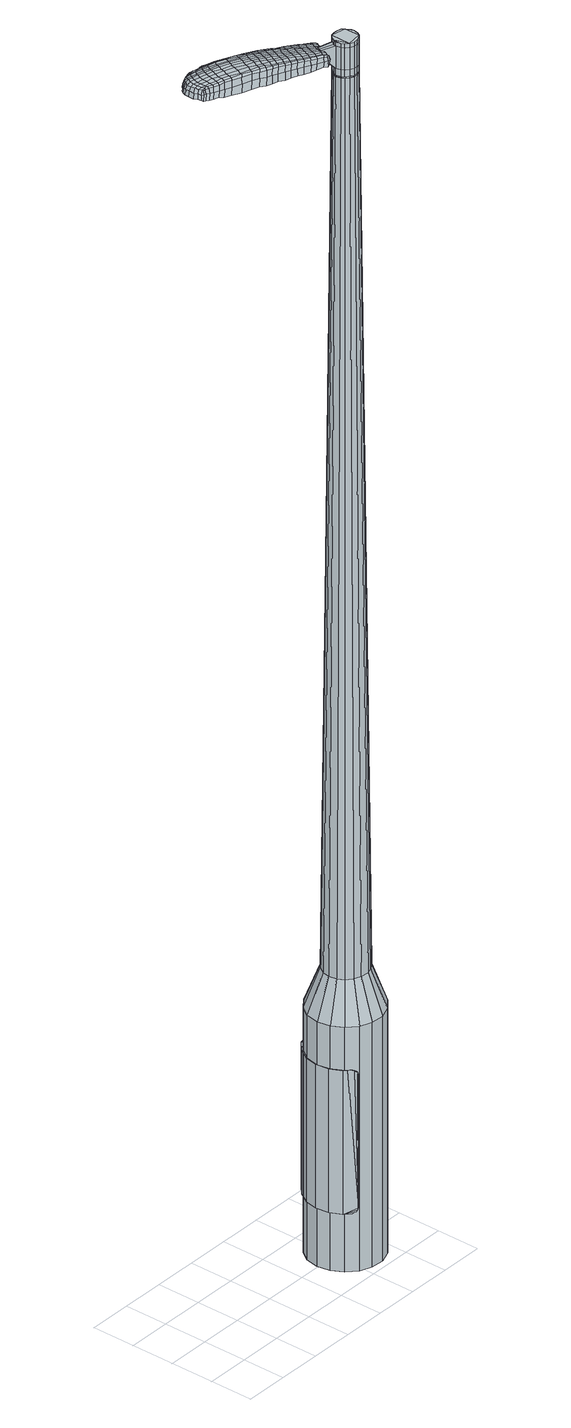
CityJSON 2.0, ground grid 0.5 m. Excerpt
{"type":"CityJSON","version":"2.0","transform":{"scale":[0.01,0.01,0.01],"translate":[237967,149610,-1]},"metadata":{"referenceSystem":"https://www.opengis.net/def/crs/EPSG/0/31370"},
"CityObjects":{
"object1":{"type":"GenericCityObject","attributes":{"cluster":990,"mean_distance_to_centroid":0.294,"new_centroid_x":237969.2,"new_centroid_y":149610.51,"mean_distance_to_camera":10.95,"H1":43.44,"H2":40.78,"Z_final":111.23,"cluster2":-1,"proj_x":237969.54,"proj_y":149609.64,"id_line":48020,"bearing_l":68.49,"distance":0.936,"orientation":"left","G_obj":158.49},"geometry":[{"type":"MultiSurface","lod":"2","boundaries":[[[0,1,2,3]],[[1,4,5,2]],[[4,6,7,5]],[[6,8,9,7]],[[8,10,11,9]],[[10,12,13,11]],[[12,14,15,13]],[[14,16,17,15]],[[16,18,19,17]],[[18,20,21,19]],[[20,22,23,21]],[[22,24,25,23]],[[24,26,27,25]],[[26,28,29,27]],[[28,30,31,29]],[[30,32,33,31]],[[32,34,35,33]],[[34,0,3,35]],[[36,37,38,39]],[[38,40,41,42]],[[41,43,42]],[[42,44,45,46]],[[45,47,46]],[[46,48,49,50]],[[49,51,50]],[[42,46,50,38]],[[50,52,39,38]],[[53,36,39]],[[2,5,7,35]],[[7,9,11,15]],[[11,13,15]],[[15,17,19,23]],[[19,21,23]],[[23,25,27,31]],[[27,29,31]],[[15,23,31,7]],[[31,33,35,7]],[[3,2,35]],[[1,0,54,55]],[[0,34,56,54]],[[34,32,57,56]],[[32,30,58,57]],[[30,28,59,58]],[[28,26,60,59]],[[26,24,61,60]],[[24,22,62,61]],[[22,20,63,62]],[[20,18,64,63]],[[18,16,65,64]],[[16,14,66,65]],[[14,12,67,66]],[[12,10,68,67]],[[10,8,69,68]],[[8,6,70,69]],[[6,4,71,70]],[[4,1,55,71]],[[55,54,72,73]],[[54,56,74,72]],[[56,57,75,74]],[[57,58,76,75]],[[58,59,77,76]],[[59,60,78,77]],[[60,61,79,78]],[[61,62,80,79]],[[62,63,81,80]],[[63,64,82,81]],[[64,65,83,82]],[[65,66,84,83]],[[66,67,85,84]],[[67,68,86,85]],[[68,69,87,86]],[[69,70,88,87]],[[70,71,89,88]],[[71,55,73,89]],[[90,91,92,73]],[[93,94,91,90]],[[95,96,94,93]],[[97,98,96,95]],[[77,99,98,97]],[[100,101,99,77]],[[79,102,101,100]],[[103,104,102,79]],[[105,106,104,103]],[[82,107,106,105]],[[83,108,107,82]],[[109,110,108,83]],[[111,112,110,109]],[[113,114,112,111]],[[87,115,114,113]],[[88,116,115,87]],[[117,118,116,88]],[[73,92,118,117]],[[119,120,121,122]],[[123,119,122,124]],[[125,123,124,126]],[[127,125,126,128]],[[129,127,128,130]],[[131,129,130,132]],[[133,131,132,134]],[[135,133,134,136]],[[137,135,136,138]],[[139,137,138,140]],[[141,139,140,142]],[[143,141,142,144]],[[145,143,144,146]],[[147,145,146,148]],[[149,147,148,150]],[[151,149,150,152]],[[72,90,73]],[[72,74,93,90]],[[74,75,95,93]],[[75,76,97,95]],[[76,77,97]],[[78,100,77]],[[78,79,100]],[[80,103,79]],[[80,81,105,103]],[[81,82,105]],[[84,109,83]],[[84,85,111,109]],[[85,86,113,111]],[[86,87,113]],[[89,117,88]],[[89,73,117]],[[153,92,91]],[[154,118,92]],[[154,116,118]],[[155,114,115]],[[155,156,112,114]],[[156,157,110,112]],[[157,108,110]],[[158,106,107]],[[158,159,104,106]],[[159,102,104]],[[160,101,102]],[[160,99,101]],[[161,98,99]],[[161,162,96,98]],[[162,163,94,96]],[[163,153,91,94]],[[39,52,151,164]],[[92,153,165,152]],[[53,39,164,120]],[[153,163,121,165]],[[36,53,120,119]],[[163,162,122,121]],[[37,36,119,123]],[[162,161,124,122]],[[38,37,123,125]],[[161,99,126,124]],[[40,38,125,127]],[[99,160,128,126]],[[41,40,127,129]],[[160,102,130,128]],[[43,41,129,131]],[[102,159,132,130]],[[42,43,131,133]],[[159,158,134,132]],[[44,42,133,135]],[[158,107,136,134]],[[45,44,135,137]],[[107,108,138,136]],[[47,45,137,139]],[[108,157,140,138]],[[46,47,139,141]],[[157,156,142,140]],[[48,46,141,143]],[[156,155,144,142]],[[49,48,143,145]],[[155,115,146,144]],[[51,49,145,147]],[[115,116,148,146]],[[50,51,147,149]],[[116,154,150,148]],[[52,50,149,151]],[[154,92,152,150]],[[151,152,166,167]],[[152,165,168,166]],[[165,121,169,168]],[[121,120,170,169]],[[120,164,171,170]],[[164,151,167,171]],[[172,173,174,175]],[[176,172,175,177]],[[172,176,178,179]],[[173,172,179,180]],[[181,182,183,184]],[[185,181,184,186]],[[181,185,187,188]],[[182,181,188,189]],[[190,191,192,193]],[[194,190,193,195]],[[190,194,196,197]],[[191,190,197,198]],[[199,200,201,202]],[[203,199,202,204]],[[199,203,205,206]],[[200,199,206,207]],[[208,209,210,211]],[[212,208,211,213]],[[208,212,214,215]],[[209,208,215,216]],[[217,218,219,220]],[[221,217,220,222]],[[217,221,223,224]],[[218,217,224,225]],[[226,227,228,229]],[[218,226,229,219]],[[226,218,225,230]],[[227,226,230,231]],[[232,233,234,235]],[[227,232,235,228]],[[232,227,231,236]],[[233,232,236,237]],[[238,176,177,239]],[[233,238,239,234]],[[238,233,237,240]],[[176,238,240,178]],[[241,242,243,244]],[[245,241,244,246]],[[241,245,247,248]],[[242,241,248,249]],[[250,251,252,253]],[[242,250,253,243]],[[250,242,249,254]],[[251,250,254,255]],[[256,257,258,259]],[[251,256,259,252]],[[256,251,255,260]],[[257,256,260,261]],[[262,263,264,265]],[[257,262,265,258]],[[262,257,261,266]],[[263,262,266,267]],[[268,173,180,269]],[[263,268,269,264]],[[268,263,267,270]],[[173,268,270,174]],[[271,272,273,274]],[[275,271,274,276]],[[271,275,277,278]],[[272,271,278,279]],[[280,281,282,283]],[[272,280,283,273]],[[280,272,279,284]],[[281,280,284,285]],[[286,287,288,289]],[[281,286,289,282]],[[286,281,285,290]],[[287,286,290,291]],[[292,185,186,293]],[[287,292,293,288]],[[292,287,291,294]],[[185,292,294,187]],[[295,296,297,298]],[[299,295,298,300]],[[295,299,301,302]],[[296,295,302,303]],[[304,305,306,307]],[[296,304,307,297]],[[304,296,303,308]],[[305,304,308,309]],[[310,311,312,313]],[[305,310,313,306]],[[310,305,309,314]],[[311,310,314,315]],[[316,317,318,319]],[[311,316,319,312]],[[316,311,315,320]],[[317,316,320,321]],[[322,182,189,323]],[[317,322,323,318]],[[322,317,321,324]],[[182,322,324,183]],[[325,211,210,326]],[[327,325,326,328]],[[325,327,329,330]],[[211,325,330,213]],[[331,327,328,332]],[[333,331,332,334]],[[331,333,335,336]],[[327,331,336,329]],[[337,333,334,338]],[[339,337,338,340]],[[337,339,341,342]],[[333,337,342,335]],[[343,339,340,344]],[[345,343,344,346]],[[343,345,347,348]],[[339,343,348,341]],[[349,345,346,350]],[[200,349,350,201]],[[349,200,207,351]],[[345,349,351,347]],[[352,353,198,197]],[[354,352,197,196]],[[352,354,355,356]],[[353,352,356,357]],[[358,359,357,356]],[[360,358,356,355]],[[358,360,361,362]],[[359,358,362,363]],[[364,365,363,362]],[[366,364,362,361]],[[364,366,367,368]],[[365,364,368,369]],[[370,371,369,368]],[[372,370,368,367]],[[370,372,205,203]],[[371,370,203,204]],[[373,374,375,376]],[[275,373,376,277]],[[373,275,276,377]],[[374,373,377,378]],[[379,194,195,380]],[[374,379,380,375]],[[379,374,378,381]],[[194,379,381,196]],[[382,383,384,385]],[[221,382,385,223]],[[382,221,222,386]],[[383,382,386,387]],[[388,389,390,391]],[[383,388,391,384]],[[388,383,387,392]],[[389,388,392,393]],[[394,191,198,395]],[[389,394,395,390]],[[394,389,393,396]],[[191,394,396,192]],[[397,398,399,400]],[[179,397,400,180]],[[397,179,178,401]],[[398,397,401,402]],[[403,404,405,406]],[[398,403,406,399]],[[403,398,402,407]],[[404,403,407,408]],[[409,202,201,410]],[[404,409,410,405]],[[409,404,408,411]],[[202,409,411,204]],[[412,413,414,415]],[[184,412,415,186]],[[412,184,183,416]],[[413,412,416,417]],[[418,206,205,419]],[[413,418,419,414]],[[418,413,417,420]],[[206,418,420,207]],[[421,422,423,424]],[[299,421,424,301]],[[421,299,300,425]],[[422,421,425,426]],[[427,212,213,428]],[[422,427,428,423]],[[427,422,426,429]],[[212,427,429,214]],[[430,431,432,433]],[[245,430,433,247]],[[430,245,246,434]],[[431,430,434,435]],[[436,437,438,439]],[[431,436,439,432]],[[436,431,435,440]],[[437,436,440,441]],[[442,209,216,443]],[[437,442,443,438]],[[442,437,441,444]],[[209,442,444,210]],[[445,446,435,434]],[[244,445,434,246]],[[445,244,243,447]],[[446,445,447,448]],[[449,450,441,440]],[[446,449,440,435]],[[449,446,448,451]],[[450,449,451,452]],[[453,326,210,444]],[[450,453,444,441]],[[453,450,452,454]],[[326,453,454,328]],[[455,456,457,458]],[[302,455,458,303]],[[455,302,301,424]],[[456,455,424,423]],[[459,330,329,460]],[[456,459,460,457]],[[459,456,423,428]],[[330,459,428,213]],[[461,462,448,447]],[[253,461,447,243]],[[461,253,252,463]],[[462,461,463,464]],[[465,466,452,451]],[[462,465,451,448]],[[465,462,464,467]],[[466,465,467,468]],[[469,332,328,454]],[[466,469,454,452]],[[469,466,468,470]],[[332,469,470,334]],[[471,472,473,474]],[[308,471,474,309]],[[471,308,303,458]],[[472,471,458,457]],[[475,336,335,476]],[[472,475,476,473]],[[475,472,457,460]],[[336,475,460,329]],[[477,478,464,463]],[[259,477,463,252]],[[477,259,258,479]],[[478,477,479,480]],[[481,482,468,467]],[[478,481,467,464]],[[481,478,480,483]],[[482,481,483,484]],[[485,338,334,470]],[[482,485,470,468]],[[485,482,484,486]],[[338,485,486,340]],[[487,488,489,490]],[[314,487,490,315]],[[487,314,309,474]],[[488,487,474,473]],[[491,342,341,492]],[[488,491,492,489]],[[491,488,473,476]],[[342,491,476,335]],[[493,494,480,479]],[[265,493,479,258]],[[493,265,264,495]],[[494,493,495,496]],[[497,498,484,483]],[[494,497,483,480]],[[497,494,496,499]],[[498,497,499,500]],[[501,344,340,486]],[[498,501,486,484]],[[501,498,500,502]],[[344,501,502,346]],[[503,504,505,506]],[[320,503,506,321]],[[503,320,315,490]],[[504,503,490,489]],[[507,348,347,508]],[[504,507,508,505]],[[507,504,489,492]],[[348,507,492,341]],[[509,510,496,495]],[[269,509,495,264]],[[509,269,180,400]],[[510,509,400,399]],[[511,512,500,499]],[[510,511,499,496]],[[511,510,399,406]],[[512,511,406,405]],[[513,350,346,502]],[[512,513,502,500]],[[513,512,405,410]],[[350,513,410,201]],[[514,515,417,416]],[[324,514,416,183]],[[514,324,321,506]],[[515,514,506,505]],[[516,351,207,420]],[[515,516,420,417]],[[516,515,505,508]],[[351,516,508,347]],[[517,518,378,377]],[[274,517,377,276]],[[517,274,273,519]],[[518,517,519,520]],[[521,354,196,381]],[[518,521,381,378]],[[521,518,520,522]],[[354,521,522,355]],[[523,524,525,526]],[[224,523,526,225]],[[523,224,223,385]],[[524,523,385,384]],[[527,528,529,530]],[[524,527,530,525]],[[527,524,384,391]],[[528,527,391,390]],[[531,353,357,532]],[[528,531,532,529]],[[531,528,390,395]],[[353,531,395,198]],[[533,534,520,519]],[[283,533,519,273]],[[533,283,282,535]],[[534,533,535,536]],[[537,360,355,522]],[[534,537,522,520]],[[537,534,536,538]],[[360,537,538,361]],[[539,540,541,542]],[[230,539,542,231]],[[539,230,225,526]],[[540,539,526,525]],[[543,544,545,546]],[[540,543,546,541]],[[543,540,525,530]],[[544,543,530,529]],[[547,359,363,548]],[[544,547,548,545]],[[547,544,529,532]],[[359,547,532,357]],[[549,550,536,535]],[[289,549,535,282]],[[549,289,288,551]],[[550,549,551,552]],[[553,366,361,538]],[[550,553,538,536]],[[553,550,552,554]],[[366,553,554,367]],[[555,556,557,558]],[[236,555,558,237]],[[555,236,231,542]],[[556,555,542,541]],[[559,560,561,562]],[[556,559,562,557]],[[559,556,541,546]],[[560,559,546,545]],[[563,365,369,564]],[[560,563,564,561]],[[563,560,545,548]],[[365,563,548,363]],[[565,566,552,551]],[[293,565,551,288]],[[565,293,186,415]],[[566,565,415,414]],[[567,372,367,554]],[[566,567,554,552]],[[567,566,414,419]],[[372,567,419,205]],[[568,569,402,401]],[[240,568,401,178]],[[568,240,237,558]],[[569,568,558,557]],[[570,571,408,407]],[[569,570,407,402]],[[570,569,557,562]],[[571,570,562,561]],[[572,371,204,411]],[[571,572,411,408]],[[572,571,561,564]],[[371,572,564,369]],[[573,574,575,576]],[[576,575,577,578]],[[579,577,575,580]],[[580,575,574,581]],[[582,583,584,585]],[[585,584,586,587]],[[588,586,584,589]],[[589,584,583,590]],[[591,592,593,594]],[[594,593,595,596]],[[597,595,593,598]],[[598,593,592,599]],[[600,601,602,603]],[[603,602,604,605]],[[606,604,602,607]],[[607,602,601,608]],[[609,610,611,612]],[[612,611,613,614]],[[615,613,611,616]],[[616,611,610,617]],[[618,619,620,621]],[[621,620,622,623]],[[624,622,620,625]],[[625,620,619,626]],[[627,628,629,630]],[[630,629,619,618]],[[626,619,629,631]],[[631,629,628,632]],[[633,634,635,636]],[[636,635,628,627]],[[632,628,635,637]],[[637,635,634,638]],[[578,577,639,640]],[[640,639,634,633]],[[638,634,639,641]],[[641,639,577,579]],[[642,643,644,645]],[[645,644,646,647]],[[648,646,644,649]],[[649,644,643,650]],[[651,652,653,654]],[[654,653,643,642]],[[650,643,653,655]],[[655,653,652,656]],[[657,658,659,660]],[[660,659,652,651]],[[656,652,659,661]],[[661,659,658,662]],[[663,664,665,666]],[[666,665,658,657]],[[662,658,665,667]],[[667,665,664,668]],[[581,574,669,670]],[[670,669,664,663]],[[668,664,669,671]],[[671,669,574,573]],[[672,673,674,675]],[[675,674,676,677]],[[678,676,674,679]],[[679,674,673,680]],[[681,682,683,684]],[[684,683,673,672]],[[680,673,683,685]],[[685,683,682,686]],[[687,688,689,690]],[[690,689,682,681]],[[686,682,689,691]],[[691,689,688,692]],[[587,586,693,694]],[[694,693,688,687]],[[692,688,693,695]],[[695,693,586,588]],[[696,697,698,699]],[[699,698,700,701]],[[702,700,698,703]],[[703,698,697,704]],[[705,706,707,708]],[[708,707,697,696]],[[704,697,707,709]],[[709,707,706,710]],[[711,712,713,714]],[[714,713,706,705]],[[710,706,713,715]],[[715,713,712,716]],[[717,718,719,720]],[[720,719,712,711]],[[716,712,719,721]],[[721,719,718,722]],[[590,583,723,724]],[[724,723,718,717]],[[722,718,723,725]],[[725,723,583,582]],[[609,612,726,727]],[[727,726,728,729]],[[730,728,726,731]],[[731,726,612,614]],[[729,728,732,733]],[[733,732,734,735]],[[736,734,732,737]],[[737,732,728,730]],[[735,734,738,739]],[[739,738,740,741]],[[742,740,738,743]],[[743,738,734,736]],[[741,740,744,745]],[[745,744,746,747]],[[748,746,744,749]],[[749,744,740,742]],[[747,746,750,751]],[[751,750,601,600]],[[608,601,750,752]],[[752,750,746,748]],[[599,753,754,598]],[[598,754,755,597]],[[756,755,754,757]],[[757,754,753,758]],[[758,759,760,757]],[[757,760,761,756]],[[762,761,760,763]],[[763,760,759,764]],[[764,765,766,763]],[[763,766,767,762]],[[768,767,766,769]],[[769,766,765,770]],[[770,771,772,769]],[[769,772,773,768]],[[606,773,772,604]],[[604,772,771,605]],[[774,775,776,777]],[[777,776,676,678]],[[677,676,776,778]],[[778,776,775,779]],[[596,595,780,781]],[[781,780,775,774]],[[779,775,780,782]],[[782,780,595,597]],[[783,784,785,786]],[[786,785,622,624]],[[623,622,785,787]],[[787,785,784,788]],[[789,790,791,792]],[[792,791,784,783]],[[788,784,791,793]],[[793,791,790,794]],[[599,592,795,796]],[[796,795,790,789]],[[794,790,795,797]],[[797,795,592,591]],[[798,799,800,801]],[[801,800,580,581]],[[579,580,800,802]],[[802,800,799,803]],[[804,805,806,807]],[[807,806,799,798]],[[803,799,806,808]],[[808,806,805,809]],[[600,603,810,811]],[[811,810,805,804]],[[809,805,810,812]],[[812,810,603,605]],[[813,814,815,816]],[[816,815,585,587]],[[582,585,815,817]],[[817,815,814,818]],[[606,607,819,820]],[[820,819,814,813]],[[818,814,819,821]],[[821,819,607,608]],[[822,823,824,825]],[[825,824,700,702]],[[701,700,824,826]],[[826,824,823,827]],[[614,613,828,829]],[[829,828,823,822]],[[827,823,828,830]],[[830,828,613,615]],[[831,832,646,833]],[[833,646,648]],[[647,646,834]],[[834,646,832,835]],[[836,837,838,839]],[[839,838,832,831]],[[835,832,838,840]],[[840,838,837,841]],[[617,610,842,843]],[[843,842,837,836]],[[841,837,842,844]],[[844,842,610,609]],[[835,845,834]],[[834,845,645,647]],[[642,645,845,846]],[[846,845,847]],[[841,848,849,840]],[[840,849,845,835]],[[847,845,849,850]],[[850,849,848,851]],[[609,727,852,844]],[[844,852,848,841]],[[851,848,852,853]],[[853,852,727,729]],[[854,855,856,857]],[[857,856,703,704]],[[702,703,856,825]],[[825,856,855,822]],[[730,731,858,859]],[[859,858,855,854]],[[822,855,858,829]],[[829,858,731,614]],[[847,860,861,846]],[[846,861,654,642]],[[651,654,861,862]],[[862,861,860,863]],[[851,864,865,850]],[[850,865,860,847]],[[863,860,865,866]],[[866,865,864,867]],[[729,733,868,853]],[[853,868,864,851]],[[867,864,868,869]],[[869,868,733,735]],[[870,871,872,873]],[[873,872,709,710]],[[704,709,872,857]],[[857,872,871,854]],[[736,737,874,875]],[[875,874,871,870]],[[854,871,874,859]],[[859,874,737,730]],[[863,876,877,862]],[[862,877,660,651]],[[657,660,877,878]],[[878,877,876,879]],[[867,880,881,866]],[[866,881,876,863]],[[879,876,881,882]],[[882,881,880,883]],[[735,739,884,869]],[[869,884,880,867]],[[883,880,884,885]],[[885,884,739,741]],[[886,887,888,889]],[[889,888,715,716]],[[710,715,888,873]],[[873,888,887,870]],[[742,743,890,891]],[[891,890,887,886]],[[870,887,890,875]],[[875,890,743,736]],[[879,892,893,878]],[[878,893,666,657]],[[663,666,893,894]],[[894,893,892,895]],[[883,896,897,882]],[[882,897,892,879]],[[895,892,897,898]],[[898,897,896,899]],[[741,745,900,885]],[[885,900,896,883]],[[899,896,900,901]],[[901,900,745,747]],[[902,903,904,905]],[[905,904,721,722]],[[716,721,904,889]],[[889,904,903,886]],[[748,749,906,907]],[[907,906,903,902]],[[886,903,906,891]],[[891,906,749,742]],[[895,908,909,894]],[[894,909,670,663]],[[581,670,909,801]],[[801,909,908,798]],[[899,910,911,898]],[[898,911,908,895]],[[798,908,911,807]],[[807,911,910,804]],[[747,751,912,901]],[[901,912,910,899]],[[804,910,912,811]],[[811,912,751,600]],[[818,913,914,817]],[[817,914,725,582]],[[722,725,914,905]],[[905,914,913,902]],[[608,752,915,821]],[[821,915,913,818]],[[902,913,915,907]],[[907,915,752,748]],[[779,916,917,778]],[[778,917,675,677]],[[672,675,917,918]],[[918,917,916,919]],[[597,755,920,782]],[[782,920,916,779]],[[919,916,920,921]],[[921,920,755,756]],[[922,923,924,925]],[[925,924,625,626]],[[624,625,924,786]],[[786,924,923,783]],[[926,927,928,929]],[[929,928,923,922]],[[783,923,928,792]],[[792,928,927,789]],[[758,753,930,931]],[[931,930,927,926]],[[789,927,930,796]],[[796,930,753,599]],[[919,932,933,918]],[[918,933,684,672]],[[681,684,933,934]],[[934,933,932,935]],[[756,761,936,921]],[[921,936,932,919]],[[935,932,936,937]],[[937,936,761,762]],[[938,939,940,941]],[[941,940,631,632]],[[626,631,940,925]],[[925,940,939,922]],[[942,943,944,945]],[[945,944,939,938]],[[922,939,944,929]],[[929,944,943,926]],[[764,759,946,947]],[[947,946,943,942]],[[926,943,946,931]],[[931,946,759,758]],[[935,948,949,934]],[[934,949,690,681]],[[687,690,949,950]],[[950,949,948,951]],[[762,767,952,937]],[[937,952,948,935]],[[951,948,952,953]],[[953,952,767,768]],[[954,955,956,957]],[[957,956,637,638]],[[632,637,956,941]],[[941,956,955,938]],[[958,959,960,961]],[[961,960,955,954]],[[938,955,960,945]],[[945,960,959,942]],[[770,765,962,963]],[[963,962,959,958]],[[942,959,962,947]],[[947,962,765,764]],[[951,964,965,950]],[[950,965,694,687]],[[587,694,965,816]],[[816,965,964,813]],[[768,773,966,953]],[[953,966,964,951]],[[813,964,966,820]],[[820,966,773,606]],[[803,967,968,802]],[[802,968,641,579]],[[638,641,968,957]],[[957,968,967,954]],[[809,969,970,808]],[[808,970,967,803]],[[954,967,970,961]],[[961,970,969,958]],[[605,771,971,812]],[[812,971,969,809]],[[958,969,971,963]],[[963,971,771,770]],[[573,576,175,174]],[[576,578,177,175]],[[588,589,188,187]],[[589,590,189,188]],[[591,594,193,192]],[[594,596,195,193]],[[615,616,215,214]],[[616,617,216,215]],[[618,621,220,219]],[[621,623,222,220]],[[627,630,229,228]],[[630,618,219,229]],[[633,636,235,234]],[[636,627,228,235]],[[578,640,239,177]],[[640,633,234,239]],[[648,649,248,247]],[[649,650,249,248]],[[650,655,254,249]],[[655,656,255,254]],[[656,661,260,255]],[[661,662,261,260]],[[662,667,266,261]],[[667,668,267,266]],[[668,671,270,267]],[[671,573,174,270]],[[678,679,278,277]],[[679,680,279,278]],[[680,685,284,279]],[[685,686,285,284]],[[686,691,290,285]],[[691,692,291,290]],[[692,695,294,291]],[[695,588,187,294]],[[696,699,298,297]],[[699,701,300,298]],[[705,708,307,306]],[[708,696,297,307]],[[711,714,313,312]],[[714,705,306,313]],[[717,720,319,318]],[[720,711,312,319]],[[590,724,323,189]],[[724,717,318,323]],[[774,777,376,375]],[[777,678,277,376]],[[596,781,380,195]],[[781,774,375,380]],[[623,787,386,222]],[[787,788,387,386]],[[788,793,392,387]],[[793,794,393,392]],[[794,797,396,393]],[[797,591,192,396]],[[701,826,425,300]],[[826,827,426,425]],[[827,830,429,426]],[[830,615,214,429]],[[831,833,433,432]],[[833,648,247,433]],[[836,839,439,438]],[[839,831,432,439]],[[617,843,443,216]],[[843,836,438,443]],[[972,973,974,975]],[[976,977,975,974]],[[978,979,980,981]],[[982,983,984,985]],[[973,986,987,974]],[[988,976,974,987]],[[989,978,981,990]],[[991,992,983,982]],[[986,993,994,987]],[[994,995,988,987]],[[996,989,990,997]],[[998,992,991,999]],[[993,1000,1001,994]],[[1001,1002,995,994]],[[1003,996,997,1004]],[[1005,998,999,1006]],[[1007,1008,1009,1010]],[[1011,1012,1008,1007]],[[1011,1013,1014,1012]],[[1013,1015,1016,1014]],[[1017,1018,1019,1020]],[[1021,1022,1018,1017]],[[1023,1024,1022,1021]],[[1025,1026,1024,1023]],[[1020,1009,1008,1017]],[[1017,1008,1012,1021]],[[1012,1014,1023,1021]],[[1014,1016,1025,1023]],[[981,980,977,976]],[[990,981,976,988]],[[995,997,990,988]],[[1002,1004,997,995]],[[982,985,979,978]],[[991,982,978,989]],[[999,991,989,996]],[[1006,999,996,1003]],[[983,1007,1010,984]],[[992,1011,1007,983]],[[1013,1011,992,998]],[[1015,1013,998,1005]],[[1027,1028,1029,1030]],[[1029,1031,1032,1033]],[[1029,1033,1034,1035]],[[1029,1035,1030]],[[1036,1027,1030,1037]],[[1038,1037,1030,1039]],[[1040,1039,1030]],[[1041,1029,1028,1042]],[[1043,1041,1042,1044]],[[1045,1043,1044,1046]],[[1047,1045,1046,1048]],[[1049,1047,1048,1050]],[[1050,1051,1052,1053]],[[1050,1053,1054,1055]],[[1050,1055,1056,1057]],[[1056,1058,1059,1060]],[[1056,1060,1061,1062]],[[1056,1062,1057]],[[1050,1057,1049]],[[1063,1064,1028,1027]],[[1065,1066,1031,1029]],[[1067,1068,1040,1030]],[[1064,1069,1042,1028]],[[1070,1065,1029,1041]],[[1069,1071,1044,1042]],[[1072,1070,1041,1043]],[[1071,1073,1046,1044]],[[1074,1072,1043,1045]],[[1073,1075,1048,1046]],[[1076,1074,1045,1047]],[[1075,1077,1050,1048]],[[1078,1076,1047,1049]],[[1077,1079,1051,1050]],[[1080,1081,1058,1056]],[[1082,1078,1049,1057]],[[1052,1051,1079,1083]],[[1053,1052,1083,1084]],[[1054,1053,1084,1085]],[[1055,1054,1085,1086]],[[1056,1055,1086,1080]],[[1087,1063,1027,1036]],[[1088,1087,1036,1037]],[[1089,1088,1037,1038]],[[1090,1089,1038,1039]],[[1068,1090,1039,1040]],[[1032,1031,1066,1091]],[[1059,1058,1081,1092]],[[1033,1032,1091,1093]],[[1034,1033,1093,1094]],[[1035,1034,1094,1095]],[[1030,1035,1095,1067]],[[1060,1059,1092,1096]],[[1061,1060,1096,1097]],[[1062,1061,1097,1098]],[[1057,1062,1098,1082]]]}]}
},
"vertices":[
[178,66,384],[186,78,384],[186,78,96],[178,66,96],[198,87,384],[198,87,96],[212,92,384],[212,92,96],[226,92,384],[226,92,96],[240,86,384],[240,86,96],[251,77,384],[251,77,96],[258,64,384],[258,64,96],[260,49,384],[260,49,96],[257,35,384],[257,35,96],[249,22,384],[249,22,96],[238,13,384],[238,13,96],[224,8,384],[224,8,96],[209,9,384],[209,9,96],[196,14,384],[196,14,96],[185,24,384],[185,24,96],[178,37,384],[178,37,96],[175,51,384],[175,51,96],[205,46,1524],[207,42,1524],[211,39,1524],[205,55,1524],[215,37,1524],[220,37,1524],[228,41,1524],[224,38,1524],[230,45,1524],[231,50,1524],[228,59,1524],[231,54,1524],[225,62,1524],[220,63,1524],[211,62,1524],[216,63,1524],[208,59,1524],[204,51,1524],[194,59,429],[199,67,429],[193,51,429],[194,42,429],[198,35,429],[205,29,429],[213,26,429],[222,25,429],[230,28,429],[237,33,429],[241,41,429],[243,50,429],[242,58,429],[237,66,429],[231,72,429],[223,75,429],[214,75,429],[206,72,429],[205,55,1483],[208,59,1483],[204,51,1483],[205,46,1483],[207,42,1483],[211,39,1483],[215,37,1483],[220,37,1483],[224,38,1483],[228,41,1483],[230,45,1483],[231,50,1483],[231,54,1483],[228,59,1483],[225,62,1483],[220,63,1483],[216,63,1483],[211,62,1483],[206,55,1483],[206,55,1485],[208,59,1485],[205,51,1483],[205,51,1485],[206,46,1483],[206,46,1485],[208,42,1483],[208,42,1485],[211,39,1485],[215,38,1483],[215,38,1485],[220,37,1485],[224,39,1483],[224,39,1485],[227,42,1483],[227,42,1485],[230,45,1485],[231,50,1485],[230,54,1483],[230,54,1485],[228,58,1483],[228,58,1485],[225,61,1483],[225,61,1485],[220,63,1485],[216,63,1485],[212,61,1483],[212,61,1485],[205,46,1519],[204,51,1519],[204,51,1493],[205,46,1493],[207,42,1519],[207,42,1493],[211,39,1519],[211,39,1493],[215,37,1519],[215,37,1493],[220,37,1519],[220,37,1493],[224,38,1519],[224,38,1493],[228,41,1519],[228,41,1493],[230,45,1519],[230,45,1493],[231,50,1519],[231,50,1493],[231,54,1519],[231,54,1493],[228,59,1519],[228,59,1493],[225,62,1519],[225,62,1493],[220,63,1519],[220,63,1493],[216,63,1519],[216,63,1493],[211,62,1519],[211,62,1493],[208,59,1519],[208,59,1493],[205,55,1485],[211,62,1485],[225,62,1485],[228,59,1485],[231,54,1485],[228,41,1485],[224,38,1485],[215,37,1485],[207,42,1485],[205,46,1485],[204,51,1485],[205,55,1519],[205,55,1493],[189,65,1513],[189,65,1518],[188,62,1513],[187,59,1513],[187,59,1518],[188,62,1518],[126,107,1519],[133,104,1518],[132,106,1509],[125,109,1510],[118,111,1519],[118,113,1510],[119,109,1526],[126,106,1525],[133,103,1525],[112,72,1519],[119,69,1518],[120,70,1525],[113,73,1525],[104,75,1519],[105,76,1526],[102,74,1510],[110,71,1510],[117,68,1509],[50,115,1519],[51,118,1519],[51,119,1513],[49,115,1513],[50,111,1519],[49,111,1513],[51,110,1524],[51,114,1524],[53,118,1524],[119,88,1530],[126,85,1529],[127,88,1529],[120,91,1530],[110,91,1531],[112,94,1531],[109,87,1530],[118,84,1530],[124,82,1529],[194,58,1512],[195,61,1512],[194,61,1517],[193,59,1517],[193,55,1512],[192,56,1517],[192,56,1506],[193,59,1506],[194,61,1506],[71,128,1519],[74,127,1519],[73,129,1512],[70,129,1512],[68,128,1518],[68,130,1512],[68,127,1522],[70,126,1523],[74,126,1524],[78,126,1519],[84,124,1519],[83,126,1512],[78,127,1512],[78,124,1524],[84,123,1525],[89,122,1519],[97,119,1519],[96,121,1511],[89,124,1511],[90,121,1526],[97,118,1526],[107,115,1519],[107,117,1510],[108,113,1526],[193,76,1513],[186,80,1513],[187,78,1518],[193,75,1517],[198,74,1512],[197,73,1516],[198,75,1506],[193,78,1507],[186,81,1507],[180,83,1514],[173,86,1515],[173,84,1520],[180,81,1519],[179,84,1507],[172,88,1507],[166,89,1515],[159,92,1516],[159,91,1522],[166,88,1521],[165,91,1508],[159,94,1508],[152,95,1517],[146,98,1517],[146,97,1524],[153,94,1523],[152,97,1508],[145,100,1509],[139,101,1518],[140,100,1524],[139,103,1509],[57,95,1519],[60,93,1519],[60,94,1524],[57,96,1523],[55,96,1518],[56,97,1522],[53,95,1512],[55,94,1512],[58,92,1512],[64,91,1519],[69,88,1519],[70,89,1525],[65,92,1524],[62,90,1512],[68,88,1512],[75,86,1519],[82,83,1519],[83,84,1526],[76,87,1526],[73,85,1511],[80,82,1511],[93,79,1519],[94,80,1526],[91,78,1510],[182,48,1513],[175,51,1513],[173,50,1507],[181,48,1507],[187,47,1512],[186,46,1506],[187,48,1516],[183,49,1517],[176,51,1518],[168,53,1514],[160,55,1515],[159,54,1507],[166,52,1507],[169,54,1519],[162,56,1520],[153,58,1515],[146,60,1516],[145,59,1508],[152,57,1508],[155,59,1521],[148,61,1522],[139,62,1517],[132,65,1517],[131,64,1509],[138,61,1508],[141,63,1523],[134,66,1524],[125,67,1518],[124,66,1509],[127,68,1524],[188,61,1519],[189,63,1519],[181,63,1520],[182,66,1520],[180,61,1520],[187,58,1519],[174,66,1522],[175,69,1522],[167,69,1523],[168,71,1523],[166,66,1523],[173,63,1521],[160,72,1524],[161,74,1524],[153,74,1525],[154,77,1525],[152,71,1525],[159,69,1524],[146,77,1526],[148,80,1526],[140,80,1527],[141,83,1527],[138,76,1527],[145,74,1526],[133,82,1528],[134,85,1528],[131,79,1528],[54,113,1527],[56,117,1527],[54,109,1526],[58,107,1527],[58,111,1528],[60,115,1528],[64,109,1529],[66,113,1529],[64,105,1528],[70,102,1530],[71,106,1530],[73,110,1530],[78,104,1531],[79,107,1531],[77,100,1530],[85,96,1531],[86,100,1531],[88,104,1531],[98,96,1531],[100,99,1531],[97,92,1531],[53,98,1518],[52,101,1519],[51,100,1513],[52,97,1513],[55,98,1523],[53,101,1523],[50,105,1519],[49,105,1513],[52,105,1524],[66,128,1518],[63,127,1518],[64,126,1523],[67,127,1523],[65,129,1513],[63,128,1513],[60,126,1519],[56,124,1519],[58,123,1524],[61,125,1523],[59,127,1513],[56,124,1513],[54,121,1519],[55,121,1524],[53,122,1513],[126,104,1528],[125,102,1528],[132,99,1528],[133,101,1527],[118,107,1528],[117,106,1529],[124,100,1529],[123,97,1530],[129,94,1529],[131,97,1528],[116,103,1529],[114,100,1530],[121,94,1530],[128,91,1529],[113,97,1531],[114,74,1528],[115,76,1529],[106,79,1529],[106,77,1528],[121,72,1527],[122,74,1528],[116,80,1529],[108,83,1530],[123,78,1528],[190,47,1512],[190,49,1512],[189,50,1517],[189,48,1517],[188,47,1506],[189,49,1506],[192,52,1512],[191,53,1517],[191,52,1506],[200,72,1512],[199,70,1512],[198,71,1506],[199,73,1506],[198,72,1517],[198,70,1517],[198,68,1512],[197,66,1512],[196,66,1506],[197,69,1506],[197,68,1517],[196,66,1517],[196,63,1512],[195,64,1506],[195,64,1517],[193,74,1519],[193,72,1519],[186,77,1520],[186,75,1520],[192,70,1519],[191,68,1519],[185,73,1520],[184,71,1520],[190,66,1519],[183,68,1520],[184,50,1519],[184,52,1519],[177,54,1520],[177,53,1520],[186,55,1519],[179,57,1520],[180,80,1521],[179,78,1521],[173,83,1522],[172,81,1522],[178,76,1521],[177,74,1521],[171,79,1522],[170,77,1523],[176,71,1522],[169,74,1523],[169,55,1521],[170,57,1521],[163,59,1522],[162,57,1522],[172,60,1521],[165,62,1522],[166,86,1523],[165,84,1523],[159,89,1524],[159,87,1524],[164,82,1523],[163,79,1524],[158,85,1525],[157,82,1525],[162,77,1524],[155,80,1525],[155,60,1523],[156,62,1523],[149,64,1524],[148,62,1524],[158,65,1524],[151,68,1525],[153,92,1525],[152,90,1525],[146,95,1526],[145,93,1526],[151,88,1526],[150,85,1526],[144,91,1527],[143,88,1527],[149,83,1526],[142,85,1527],[141,65,1525],[142,67,1525],[135,69,1526],[135,67,1526],[144,70,1526],[137,73,1527],[139,98,1527],[138,96,1527],[137,94,1527],[136,91,1528],[135,88,1528],[128,69,1527],[128,71,1527],[130,75,1528],[57,97,1525],[56,100,1525],[60,96,1526],[59,98,1526],[54,104,1526],[58,103,1527],[69,126,1525],[66,125,1525],[70,124,1526],[72,125,1525],[63,124,1525],[60,122,1526],[64,121,1527],[67,123,1526],[58,120,1526],[62,118,1527],[65,93,1526],[64,96,1527],[70,91,1527],[70,93,1528],[64,100,1528],[70,98,1529],[77,123,1526],[75,122,1527],[81,120,1528],[83,122,1527],[73,121,1527],[70,119,1528],[76,116,1529],[79,119,1528],[68,116,1528],[74,113,1530],[76,88,1528],[76,91,1529],[84,85,1528],[84,88,1529],[76,95,1529],[84,92,1530],[89,119,1528],[87,118,1528],[95,115,1529],[96,117,1528],[85,116,1529],[83,113,1530],[91,110,1530],[93,113,1530],[81,110,1530],[89,107,1531],[95,81,1529],[95,83,1529],[96,87,1530],[107,112,1528],[106,110,1529],[104,108,1530],[103,105,1530],[101,102,1531],[131,105,1509],[132,103,1518],[125,106,1518],[125,107,1509],[117,109,1519],[117,111,1510],[118,107,1525],[126,104,1525],[132,101,1525],[121,72,1525],[119,71,1518],[112,73,1518],[114,74,1525],[104,76,1519],[106,77,1525],[103,75,1510],[111,73,1509],[117,70,1509],[53,118,1513],[53,117,1519],[52,114,1519],[51,114,1513],[52,111,1519],[51,111,1513],[53,110,1524],[53,114,1524],[55,117,1524],[127,88,1528],[125,85,1528],[119,88,1529],[120,91,1529],[110,91,1529],[111,94,1529],[109,88,1529],[117,85,1529],[124,82,1528],[192,62,1516],[193,62,1512],[192,59,1512],[191,60,1516],[191,56,1512],[190,57,1516],[190,56,1506],[191,59,1506],[192,62,1506],[73,127,1512],[73,125,1519],[70,126,1518],[70,127,1512],[68,126,1518],[68,128,1512],[68,125,1522],[70,125,1523],[73,124,1523],[83,124,1512],[83,122,1519],[78,124,1519],[77,125,1512],[78,122,1524],[83,121,1525],[95,119,1511],[96,118,1519],[89,120,1519],[88,122,1511],[89,119,1525],[96,116,1526],[107,113,1519],[106,115,1510],[107,112,1526],[186,77,1518],[185,78,1513],[192,75,1513],[192,74,1517],[197,72,1512],[196,72,1515],[196,73,1506],[192,76,1506],[185,79,1507],[172,83,1520],[172,84,1514],[179,81,1514],[179,80,1519],[178,83,1507],[171,86,1507],[159,89,1522],[158,90,1516],[165,87,1515],[165,86,1521],[165,89,1508],[158,92,1508],[145,95,1523],[145,97,1517],[152,94,1516],[152,92,1522],[151,95,1508],[144,99,1508],[138,100,1517],[139,98,1524],[138,102,1509],[61,96,1523],[61,95,1519],[58,96,1518],[59,97,1523],[56,98,1518],[57,98,1522],[55,97,1512],[57,96,1512],[59,94,1512],[71,91,1525],[70,90,1519],[65,93,1519],[66,94,1524],[63,92,1512],[68,89,1512],[84,86,1526],[83,85,1519],[75,88,1519],[77,89,1525],[74,87,1511],[81,84,1511],[93,81,1519],[95,82,1526],[92,80,1510],[174,52,1507],[175,52,1513],[182,50,1513],[181,50,1506],[187,49,1512],[186,48,1506],[187,50,1515],[183,51,1517],[176,53,1518],[160,56,1507],[161,57,1514],[168,55,1514],[167,54,1507],[169,56,1519],[162,58,1520],[145,61,1508],[147,62,1516],[154,59,1515],[152,59,1508],[155,60,1521],[148,63,1522],[131,66,1508],[133,66,1517],[140,64,1516],[138,63,1508],[141,65,1522],[134,67,1523],[126,69,1517],[124,68,1509],[127,70,1524],[187,61,1518],[188,63,1518],[180,64,1519],[181,66,1519],[179,61,1519],[186,59,1518],[174,66,1520],[175,69,1520],[167,69,1521],[168,72,1521],[165,66,1521],[172,64,1520],[160,72,1523],[161,74,1523],[153,75,1524],[154,77,1524],[152,72,1524],[159,69,1523],[146,77,1525],[147,80,1525],[139,80,1526],[140,83,1526],[138,77,1526],[145,74,1525],[132,83,1527],[133,85,1527],[131,79,1527],[57,116,1526],[56,113,1526],[55,109,1525],[59,108,1526],[59,111,1526],[61,114,1526],[66,112,1528],[65,109,1528],[64,105,1527],[71,103,1528],[72,106,1529],[73,110,1529],[80,107,1530],[78,104,1530],[77,100,1529],[86,97,1530],[87,100,1530],[88,104,1530],[100,99,1530],[98,96,1530],[97,92,1530],[53,101,1513],[54,101,1518],[55,99,1518],[54,98,1512],[56,99,1523],[55,101,1523],[52,106,1519],[51,106,1513],[54,106,1523],[65,124,1523],[64,125,1518],[66,126,1518],[67,125,1523],[66,127,1512],[64,126,1512],[59,122,1523],[58,122,1519],[61,124,1519],[62,123,1523],[60,125,1513],[57,123,1513],[55,120,1519],[57,119,1524],[54,120,1513],[131,99,1527],[125,102,1527],[125,103,1527],[132,100,1526],[117,106,1527],[117,105,1528],[129,94,1528],[122,97,1528],[124,99,1528],[130,97,1527],[116,103,1528],[114,100,1529],[121,94,1529],[128,91,1528],[113,97,1529],[107,80,1528],[115,77,1527],[114,75,1527],[106,78,1527],[121,73,1526],[121,74,1527],[116,81,1528],[108,84,1528],[123,78,1527],[188,51,1516],[188,50,1512],[188,49,1512],[187,50,1516],[187,48,1506],[187,49,1506],[189,53,1512],[189,54,1516],[188,53,1506],[196,72,1506],[197,71,1512],[197,73,1506],[196,72,1516],[196,71,1516],[194,67,1506],[195,67,1512],[196,69,1512],[195,70,1506],[195,69,1516],[194,67,1516],[194,64,1512],[193,65,1506],[193,64,1516],[192,73,1518],[185,76,1519],[185,75,1519],[190,68,1518],[191,71,1518],[184,73,1519],[183,71,1519],[189,66,1518],[182,68,1519],[177,55,1519],[184,52,1518],[183,51,1518],[177,54,1519],[185,55,1518],[178,58,1519],[178,78,1520],[179,79,1520],[172,82,1521],[171,81,1521],[176,74,1520],[177,76,1520],[171,79,1521],[170,77,1521],[175,71,1520],[169,74,1521],[163,60,1521],[170,57,1520],[169,56,1520],[162,59,1521],[171,60,1520],[164,63,1521],[165,84,1522],[165,85,1522],[158,88,1523],[158,87,1523],[163,80,1522],[164,82,1522],[157,85,1523],[156,82,1524],[162,77,1523],[155,80,1524],[149,65,1523],[156,62,1522],[155,61,1522],[148,63,1523],[157,65,1522],[150,68,1523],[151,90,1524],[152,91,1524],[145,94,1525],[144,93,1525],[149,85,1525],[150,88,1524],[143,91,1525],[142,88,1526],[148,83,1525],[141,85,1526],[135,70,1525],[142,67,1524],[141,66,1524],[135,68,1525],[143,71,1524],[136,73,1525],[138,96,1526],[138,97,1526],[136,91,1527],[137,94,1526],[134,88,1527],[128,72,1526],[128,71,1526],[130,76,1526],[57,101,1524],[58,98,1524],[61,97,1525],[60,99,1525],[56,105,1525],[59,103,1525],[70,123,1525],[67,124,1524],[69,124,1524],[72,123,1525],[65,120,1526],[61,121,1525],[64,123,1524],[67,122,1525],[59,119,1525],[62,117,1526],[65,97,1526],[66,95,1526],[71,92,1526],[71,94,1527],[64,101,1526],[71,98,1527],[81,119,1527],[75,121,1526],[77,122,1526],[83,120,1526],[77,115,1528],[70,118,1527],[73,120,1526],[79,118,1527],[68,115,1527],[75,113,1528],[76,91,1527],[77,90,1527],[84,87,1527],[84,88,1528],[77,96,1528],[85,92,1529],[95,114,1528],[87,117,1527],[88,118,1527],[96,115,1527],[91,110,1529],[83,113,1529],[85,115,1528],[93,112,1528],[81,110,1529],[89,107,1530],[95,84,1528],[95,82,1528],[96,88,1529],[106,110,1528],[107,111,1528],[103,105,1529],[104,108,1529],[101,102,1530],[197,73,1508],[194,67,1508],[164,80,1509],[167,87,1509],[145,89,1510],[148,97,1510],[108,104,1512],[111,112,1512],[128,106,1511],[125,97,1511],[91,110,1513],[79,115,1514],[82,123,1514],[95,119,1513],[192,61,1508],[161,73,1509],[141,81,1510],[105,95,1512],[121,89,1511],[88,102,1513],[75,107,1514],[189,54,1508],[159,65,1509],[138,73,1510],[101,86,1512],[118,80,1511],[72,98,1514],[84,93,1513],[187,48,1508],[156,58,1509],[135,65,1510],[98,78,1512],[115,71,1511],[69,90,1514],[81,84,1513],[66,119,1514],[61,120,1514],[64,126,1514],[69,127,1514],[63,112,1514],[58,113,1514],[60,104,1514],[56,107,1514],[57,96,1514],[53,100,1514],[56,119,1515],[52,117,1515],[52,118,1515],[57,123,1515],[54,115,1515],[51,116,1515],[52,111,1515],[51,115,1515],[51,107,1515],[50,114,1515],[186,21,334],[183,24,334],[183,24,165],[194,14,171],[186,21,165],[189,18,165],[191,17,166],[192,15,167],[193,14,169],[189,18,334],[191,17,333],[192,15,332],[193,14,331],[194,14,328],[176,37,165],[176,37,334],[174,52,165],[174,52,334],[177,66,165],[177,66,334],[185,79,165],[185,79,334],[196,89,165],[196,89,334],[201,90,334],[204,91,334],[207,92,333],[209,93,332],[210,93,331],[210,94,328],[201,90,165],[210,94,171],[210,93,169],[209,93,167],[207,92,166],[204,91,165],[188,23,334],[185,26,334],[185,26,165],[188,23,165],[195,16,171],[195,16,328],[179,38,334],[179,38,165],[177,52,334],[177,52,165],[180,65,334],[180,65,165],[187,77,334],[187,77,165],[198,86,334],[198,86,165],[201,87,334],[211,91,328],[211,91,171],[201,87,165],[205,89,334],[208,90,333],[210,90,332],[211,91,331],[191,21,334],[193,19,333],[194,17,332],[195,17,331],[191,21,165],[211,91,169],[193,19,166],[194,17,167],[195,17,169],[210,90,167],[208,90,166],[205,89,165]
]}
